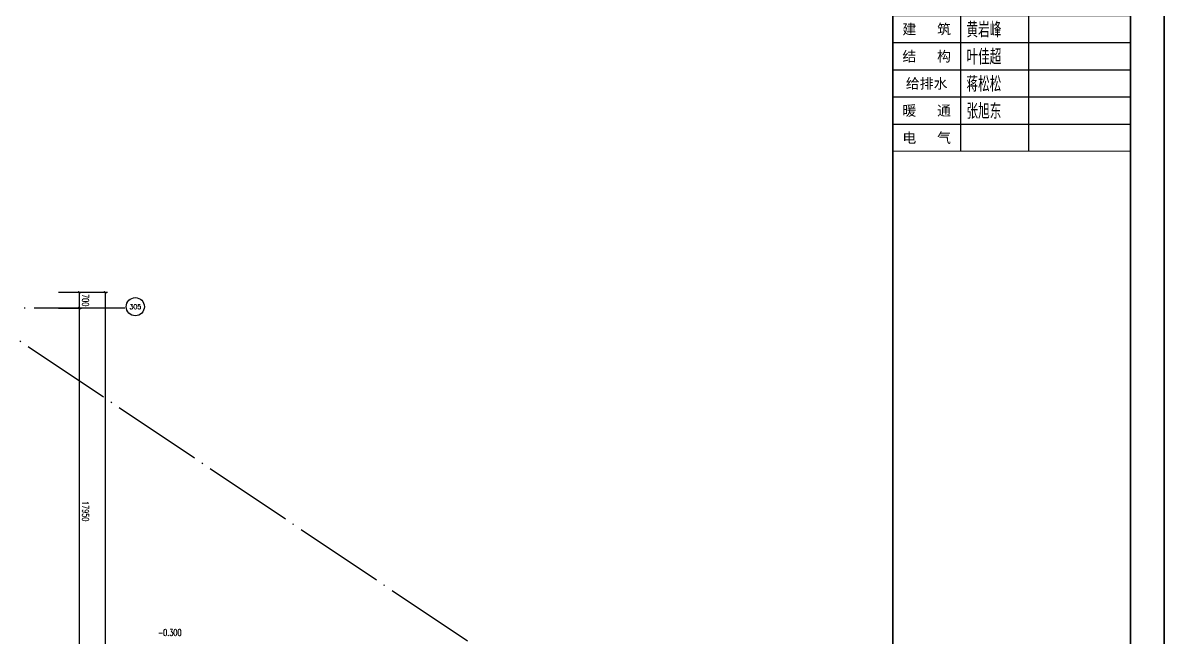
# Model space of a CAD drawing. Extents: x -1396510 to 1250330, y -1892470 to 1623980.
# Drawn here: x 204240 to 254714, y -1302612 to -1275468 of the extents above; entities that cross this region are included whole.
import ezdxf
from ezdxf.enums import TextEntityAlignment as Align

# ---------------------------------------------------------------- set-up
doc = ezdxf.new("R2010")
doc.units = 0
doc.header["$LTSCALE"] = 1000
doc.header["$MEASUREMENT"] = 0
doc.linetypes.add('DOTE', pattern=[2.42, 2, -0.2, 0.02, -0.2])
doc.layers.get('Defpoints').update_dxf_attribs({"color": 210})
for name, color, linetype in [('0-cxFrame', 155, 'Continuous'), ('A-AXIS-D', 1, 'Continuous'), ('A-AXIS-DOTE', 14, 'DOTE'), ('qianming', 155, 'Continuous'), ('建-标高', 3, 'Continuous')]:
    doc.layers.add(name, color=color, linetype=linetype)
doc.layers.add('0-cxText', color=131, linetype='Continuous', lineweight=25)
doc.layers.add('A-云线2', color=3, linetype='Continuous', plot=False)
doc.styles.add('_TCH_AXIS', font='COMPLEX', dxfattribs={"bigfont": 'GBCBIG'})
doc.styles.add('_TCH_DIM_T3', font='SIMPLEX', dxfattribs={"width": 0.705882, "bigfont": 'GBCBIG'})
doc.styles.add('A-DIM_T3', font='SIMPLEX', dxfattribs={"width": 0.705882, "bigfont": 'GBCBIG'})
doc.styles.add('A-STANDARD', font='SIMPLEX', dxfattribs={"bigfont": 'GBCBIG'})
doc.styles.add('BZHZ', font='bzxw', dxfattribs={"width": 0.8, "bigfont": 'bzhz'})
doc.styles.add('cx_biaoti', font='')
doc.styles.add('cx_tuming', font='simhei.ttf')
doc.styles.add('cx_tuqian1', font='')
doc.styles.add('黑体', font='simhei.ttf', dxfattribs={"height": 12})
doc.styles.get('cx_biaoti').set_extended_font_data('SimSun')
doc.styles.get('cx_tuqian1').set_extended_font_data('SimSun')
doc.dimstyles.new('_TCH_ARCH&&100', dxfattribs={"dimtxt": 297.5, "dimasz": 100, "dimexe": 100, "dimexo": 100, "dimgap": 126.25, "dimtad": 1, "dimdec": 0, "dimzin": 0, "dimdsep": 46, "dimtxsty": '_TCH_DIM_T3', "dimblk": 'ARCHTICK', "dimcen": 0.09, "dimclrt": 7, "dimazin": 2, "dimtfac": 1, "dimtdec": 0, "dimtix": 1, "dimtmove": 2, "dimatfit": 3, "dimfxl": 0, "dimtolj": 1, "dimtzin": 0, "dimarcsym": 0})
doc.dimstyles.new('A-DIM&&100', dxfattribs={"dimtxt": 297.5, "dimasz": 100, "dimexe": 100, "dimexo": 100, "dimgap": 126.25, "dimtad": 1, "dimdec": 0, "dimzin": 0, "dimdsep": 46, "dimtxsty": 'A-DIM_T3', "dimblk": 'ARCHTICK', "dimcen": 0.09, "dimclrt": 7, "dimazin": 2, "dimtfac": 1, "dimtdec": 0, "dimtix": 1, "dimtmove": 2, "dimatfit": 3, "dimfxl": 0, "dimtolj": 1, "dimtzin": 0, "dimarcsym": 0})

# ---------------------------------------------------------------- blocks, each defined once
blk = doc.blocks.new('_ArchTick')
at = {"color": 0, "linetype": 'ByBlock', "const_width": 0.4}
blk.add_lwpolyline([(-0.5, -0.5), (0.5, 0.5)], dxfattribs=at)
blk = doc.blocks.new('*D503')
at = {"layer": 'A-AXIS-D', "color": 0, "lineweight": -2, "transparency": 16777216}
for p, q in [((187894, 700), (188910, 700)), ((188810, 700), (188810, 0)), ((187894, 0), (188910, 0))]:
    blk.add_line(p, q, dxfattribs=at)
at = {"layer": 'Defpoints', "color": 0, "transparency": 16777216}
for p in [(187794, 700), (187794, 0), (188810, 0)]:
    blk.add_point(p, dxfattribs=at)
at = {"layer": 'A-AXIS-D', "color": 0, "lineweight": -2, "transparency": 16777216, "xscale": 100, "yscale": 100, "zscale": 100}
for p, rotation in [((188810, 700), 90), ((188810, 0), 270)]:
    blk.add_blockref('_ArchTick', p, dxfattribs=dict(at, rotation=rotation))
at = {"layer": 'A-AXIS-D', "color": 7, "transparency": 16777216, "insert": (189085, 350), "char_height": 297.5, "attachment_point": 5, "rotation": 270, "style": 'A-DIM_T3'}
blk.add_mtext('\\A1;700', dxfattribs=at)
blk = doc.blocks.new('*D504')
at = {"layer": 'A-AXIS-D', "color": 0, "lineweight": -2, "transparency": 16777216}
for p, q in [((187894, 0), (188910, 0)), ((188810, 0), (188810, -17950)), ((187894, -17950), (188910, -17950))]:
    blk.add_line(p, q, dxfattribs=at)
at = {"layer": 'Defpoints', "color": 0, "transparency": 16777216}
for p in [(187794, 0), (187794, -17950), (188810, -17950)]:
    blk.add_point(p, dxfattribs=at)
at = {"layer": 'A-AXIS-D', "color": 0, "lineweight": -2, "transparency": 16777216, "xscale": 100, "yscale": 100, "zscale": 100}
for p, rotation in [((188810, 0), 90), ((188810, -17950), 270)]:
    blk.add_blockref('_ArchTick', p, dxfattribs=dict(at, rotation=rotation))
at = {"layer": 'A-AXIS-D', "color": 7, "transparency": 16777216, "insert": (189085, -8975), "char_height": 297.5, "attachment_point": 5, "rotation": 270, "style": 'A-DIM_T3'}
blk.add_mtext('\\A1;17950', dxfattribs=at)
blk = doc.blocks.new('*D5829')
at = {"layer": 'A-AXIS-D', "color": 0, "lineweight": -2, "transparency": 16777216}
for p, q in [((188154, 700), (190050, 700)), ((189950, 700), (189950, -72500)), ((188154, -72500), (190050, -72500))]:
    blk.add_line(p, q, dxfattribs=at)
at = {"layer": 'Defpoints', "color": 0, "transparency": 16777216}
for p in [(188054, 700), (188054, -72500), (189950, -72500)]:
    blk.add_point(p, dxfattribs=at)
at = {"layer": 'A-AXIS-D', "color": 0, "lineweight": -2, "transparency": 16777216, "xscale": 100, "yscale": 100, "zscale": 100}
for p, rotation in [((189950, 700), 90), ((189950, -72500), 270)]:
    blk.add_blockref('_ArchTick', p, dxfattribs=dict(at, rotation=rotation))
at = {"layer": 'A-AXIS-D', "color": 7, "transparency": 16777216, "insert": (190225, -35900), "char_height": 297.5, "attachment_point": 5, "rotation": 270, "style": '_TCH_DIM_T3'}
blk.add_mtext('\\A1;73200', dxfattribs=at)
blk = doc.blocks.new('zjcx_lan_huiqian(Dragon)')
for p, q in [((-7000, -800), (0, -800)), ((-5000, -800), (-5000, -4800)), ((-3000, -800), (-3000, -4800)), ((-7000, -1600), (0, -1600)), ((-7000, -2400), (0, -2400)), ((-7000, -3200), (0, -3200)), ((-7000, -4000), (0, -4000))]:
    blk.add_line(p, q)
at = {"const_width": 30}
blk.add_lwpolyline([(-7000, 0), (0, 0)], dxfattribs=at)
blk.add_lwpolyline([(-7000, 0), (0, 0), (0, -4800), (-7000, -4800)], close=True, dxfattribs=at)
at = {"style": 'cx_biaoti'}
for s, p in [('会  签  栏', (-3500, -400)), ('建   筑', (-6000, -1200)), ('结   构', (-6000, -2000)), ('给排水', (-6000, -2800)), ('暖   通', (-6000, -3600)), ('电   气', (-6000, -4400))]:
    blk.add_text(s, height=300, dxfattribs=at).set_placement(p, align=Align.MIDDLE)
blk = doc.blocks.new('T-汇签(Dragon)')
at = {"layer": '0-cxFrame'}
blk.add_blockref('zjcx_lan_huiqian(Dragon)', (0, 0), dxfattribs=at)
at = {"layer": 'qianming', "style": 'BZHZ', "width": 0.8}
for s, p in [('黄岩峰', (-4314, -1200)), ('叶佳超', (-4314, -2000)), ('蒋松松', (-4314, -2800)), ('张旭东', (-4314, -3600))]:
    blk.add_text(s, height=450, dxfattribs=at).set_placement(p, align=Align.MIDDLE)
blk = doc.blocks.new('zjcx_T0(Dragon)')
at = {"layer": '0-cxFrame', "const_width": 50}
blk.add_lwpolyline([(0, 82100), (-7000, 82100), (-7000, 0), (0, 0)], close=True, dxfattribs=at)
at = {"layer": '0-cxFrame'}
blk.add_blockref('T-汇签(Dragon)', (0, 71900), dxfattribs=at)
blk = doc.blocks.new('TK22.A0+2 L(Dragon)')
at = {"layer": '0-cxFrame', "color": 7, "const_width": 0.5}
blk.add_lwpolyline([(0, 0), (-1783, 0), (-1783, 841), (0, 841)], close=True, dxfattribs=at)
at = {"layer": '0-cxFrame', "const_width": 0.5}
for points in [[(-80, 10), (-1763, 10), (-1763, 831), (-80, 831)], [(-10, 10), (-80, 10), (-80, 831), (-10, 831)]]:
    blk.add_lwpolyline(points, close=True, dxfattribs=at)
at = {"layer": '0-cxFrame', "xscale": 0.01, "yscale": 0.01, "zscale": 0.01}
blk.add_blockref('zjcx_T0(Dragon)', (-10, 10), dxfattribs=at)
at = {"style": '黑体', "flags": 4}
blk.add_attdef('图幅', text='', height=3.3, dxfattribs=at).set_placement((-40, 3), align=Align.RIGHT)
at = {"layer": '0-cxText', "flags": 4}
for tag, height, style, p in [('建设单位', 3.5, 'cx_tuming', (-45, 240)), ('项目名称', 3.5, 'cx_tuming', (-45, 210)), ('子项名称', 3.5, 'cx_tuming', (-45, 180)), ('工程编号', 3.3, 'cx_tuqian1', (-35, 165)), ('图名1', 3.5, 'cx_tuming', (-45, 87)), ('图名2', 3.5, 'cx_tuming', (-45, 79)), ('图名3', 3.5, 'cx_tuming', (-45, 71)), ('出图日期', 3.3, 'cx_tuqian1', (-39, 60)), ('专业', 3.3, 'cx_tuqian1', (-55, 52)), ('图号', 3.3, 'cx_tuqian1', (-55, 44)), ('版次', 3.3, 'cx_tuqian1', (-20, 44))]:
    blk.add_attdef(tag, text='', height=height, dxfattribs=dict(at, style=style)).set_placement(p, align=Align.MIDDLE)
at = {"layer": 'Defpoints', "color": 6, "flags": 4}
for tag, height, style, p in [('tufu', 3.3, '黑体', (-12, 12)), ('dwfname', 4, 'cx_tuqian1', (-80, 3))]:
    blk.add_attdef(tag, text='', height=height, dxfattribs=dict(at, style=style)).set_placement(p, align=Align.RIGHT)
blk = doc.blocks.new('世赫3#厂房一层0821')
at = {"layer": 'A-AXIS-D'}
blk.add_circle((191283.7, 64.3), 400, dxfattribs=at)
at = {"layer": 'A-AXIS-DOTE', "color": 8, "ltscale": 2}
for p, q in [((190814.2, 0), (-5155.8, 0)), ((214000, -20100), (184004, 0))]:
    blk.add_line(p, q, dxfattribs=at)
at = {"layer": 'A-AXIS-D', "color": 7, "style": '_TCH_AXIS'}
blk.add_text('305', height=206.28, dxfattribs=at).set_placement((191023.4, -38.9), (191544.1, -38.9), align=Align.FIT)
at = {"layer": '建-标高', "color": 7, "style": 'A-STANDARD', "width": 0.705882}
blk.add_text('-0.300', height=297.5, dxfattribs=at).set_placement((192281.2, -14485.9))
at = {"layer": 'A-AXIS-D'}
for base, p1, p2, picture, middle in [((188810, 0), (187794.2, 700), (187794.2, 0), '*D503', (189085, 350)), ((188810, -17950), (187794.2, 0), (187794.2, -17950), '*D504', (189085, -8975))]:
    dim = blk.add_linear_dim(base=base, p1=p1, p2=p2, angle=270, dimstyle='A-DIM&&100', override={"dimgap": 0}, dxfattribs=at)
    dim.commit()
    dim.dimension.update_dxf_attribs({"geometry": picture, "text_midpoint": middle, "dimtype": 129, "text_rotation": 270})
dim = blk.add_linear_dim(base=(189949.7, -72500.1), p1=(188054.2, 700), p2=(188054.2, -72500.1), angle=270, dimstyle='_TCH_ARCH&&100', dxfattribs=at)
dim.commit()
dim.dimension.update_dxf_attribs({"geometry": '*D5829', "text_midpoint": (190224.7, -35900), "dimtype": 161, "text_rotation": 270})

msp = doc.modelspace()

# ---------------------------------------------------------------- block references
at = {"layer": '0-cxFrame', "xscale": 150, "yscale": 150, "zscale": 150}
msp.add_blockref('TK22.A0+2 L(Dragon)', (254676.2, -1383290), dxfattribs=at)
at = {"layer": 'A-云线2'}
msp.add_blockref('世赫3#厂房一层0821', (17925.8, -1288074), dxfattribs=at)

doc.saveas('drawing.dxf')
